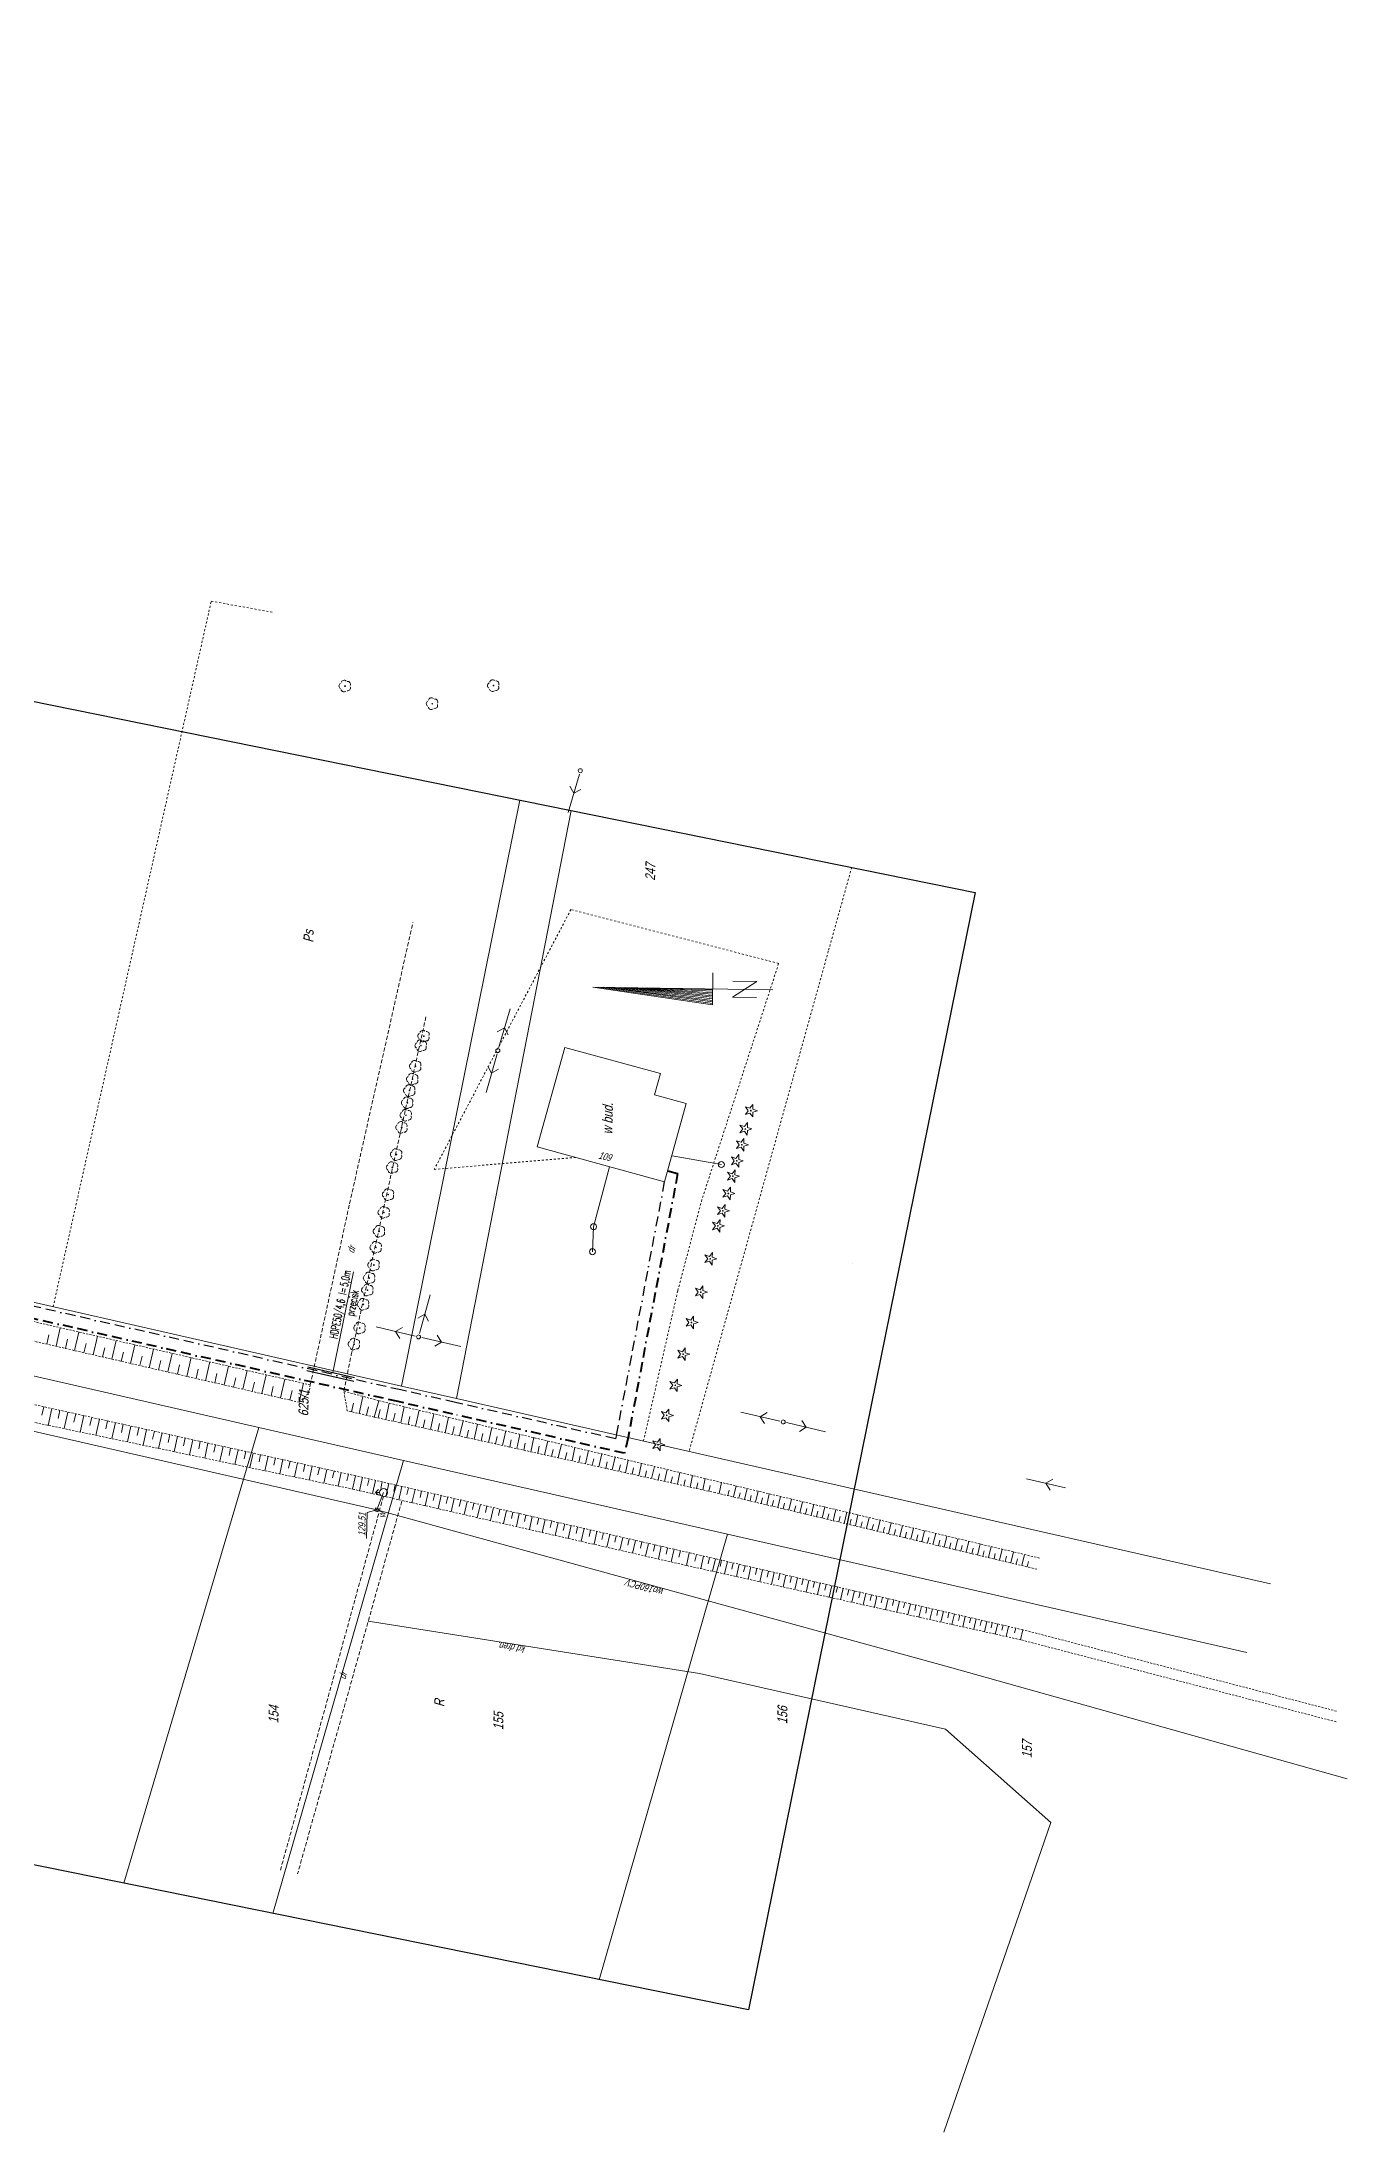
# Model space of a CAD drawing. Header units: millimetres. Extents: x 4848043 to 9699780, y 5827542 to 11659147.
# Drawn here: x 4852171 to 4852498, y 5828803 to 5829326 of the extents above; entities that cross this region are included whole.
import ezdxf
from ezdxf.enums import TextEntityAlignment as Align

# ---------------------------------------------------------------- set-up
doc = ezdxf.new("R2010")
doc.units = ezdxf.units.MM
doc.header["$MEASUREMENT"] = 0
for name, pattern in [('0', [0]), ('BORDER', [1.75, 0.5, -0.25, 0.5, -0.25, 0, -0.25]), ('BUD', [0]), ('GUK', [2, 1.5, -0.5]), ('GUZ', [1, 0.5, -0.5]), ('KOU', [1.5, 1, -0.5]), ('UPW', [0]), ('WSQ', [0.85, 0.5, -0.35]), ('ZAK', [2, 1, -1])]:
    doc.linetypes.add(name, pattern=pattern)
doc.layers.get('0').update_dxf_attribs({"lineweight": 18})
for name, color, linetype, lineweight in [('EADTD_T_0', 7, '0', 18), ('EBUOA_T_1', 251, '0', 25), ('EBUPP_L_1', 7, 'BUD', 18), ('EDZPD_L_0', 251, '0', 18), ('EDZTD_T_0', 7, '0', 25), ('EUZOU_T_0', 251, '0', 18), ('EUZPU_L_0', 7, 'GUZ', 18), ('EUZPU_L_4', 251, 'GUZ', 18), ('SDROK_T_0', 250, '0', 18), ('SDRPK_L_1', 7, 'KOU', 18), ('SZZPZ_T_0', 251, '0', 15), ('TEL kable doziemne proj.', 32, 'BORDER', 30), ('TEL rury', 6, 'Continuous', 30), ('TEL rury opis', 6, 'Continuous', 20), ('TES kable doziemne proj.', 4, 'BORDER', 40), ('UEEPA_T_2', 251, '0', 18), ('UKKPA_T_4', 251, '0', 18), ('UKKPOR_L_0', 36, '0', 18), ('UWWOA_T_0', 251, '0', 18), ('UWWOO_T_0', 251, '0', 18), ('UWWPA_T_0', 251, '0', 18), ('UWWPO_L_0', 162, 'UPW', 18), ('UXD_L_L_0', 7, '0', 18), ('UXD_T_T_0', 7, '0', 18), ('WUKPS_L_1', 251, '0', 18), ('WUKPS_L_2', 251, '0', 18), ('ZAKRES_L_0', 250, 'GUK', 60)]:
    doc.layers.add(name, color=color, linetype=linetype, lineweight=lineweight)
doc.layers.add('RYS layout', color=7, linetype='Continuous', lineweight=30, plot=False)
doc.styles.add('ROMANS', font='simplex.shx')
doc.styles.get("Standard").update_dxf_attribs({"font": 'txt', "width": 0.8, "oblique": 15})

# ---------------------------------------------------------------- blocks, each defined once
blk = doc.blocks.new('DLI')
at = {"color": 0}
blk.add_circle((0, 0), 0.045, dxfattribs=at)
for centre, start, end in [((-0.357, 0.116), 102.488, 221.918), ((0, 0.375), 30.487, 149.918), ((0.357, 0.116), -41.514, 77.916), ((-0.22, -0.303), 174.489, 293.916), ((0.22, -0.303), -113.512, 5.915)]:
    blk.add_arc(centre, 0.375, start, end, dxfattribs=at)
blk = doc.blocks.new('SLS')
at = {"color": 0}
blk.add_circle((0, 0), 0.25, dxfattribs=at)
blk.add_circle((0, 0), 0.25, dxfattribs=at)
blk = doc.blocks.new('PNN')
at = {"color": 0}
for p, q in [((0.4395, 0.01539), (5.4395, 0.01539)), ((2.9395, 0.01539), (2.2324, 0.72249)), ((2.9395, 0.01539), (2.2324, -0.69171))]:
    blk.add_line(p, q, dxfattribs=at)
blk = doc.blocks.new('UKK')
at = {"color": 0}
blk.add_circle((0, 0), 0.375, dxfattribs=at)
blk = doc.blocks.new('ZAS')
at = {"color": 0}
for p, q in [((0.2, 0.2), (-0.2, 0.2)), ((-0.2, 0.2), (-0.2, -0.2)), ((0.2, -0.2), (0.2, 0.2)), ((-0.2, -0.2), (0.2, -0.2))]:
    blk.add_line(p, q, dxfattribs=at)
blk.add_circle((0, 0), 0.045, dxfattribs=at)
blk = doc.blocks.new('HYP')
at = {"color": 0}
for p, q in [((0, 1), (-0.35355, 0.64645)), ((0, 0.5), (0, 1)), ((0, 1), (0.35355, 0.64645))]:
    blk.add_line(p, q, dxfattribs=at)
blk.add_circle((0, 0), 0.5, dxfattribs=at)
blk = doc.blocks.new('KIER_PLN2')
for p, q in [((0.34, 24.46), (-1.66, -5.54)), ((0.34, 24.46), (-1.66, -5.54)), ((0.34, -20.54), (0.34, 24.46)), ((0.34, 23.09), (-1.47, -5.54)), ((0.34, 21.71), (-1.28, -5.54)), ((0.34, 20.34), (-1.09, -5.54)), ((0.34, 18.96), (-0.9, -5.54)), ((0.34, 17.59), (-0.71, -5.54)), ((0.34, 16.21), (-0.52, -5.54)), ((0.34, 14.84), (-0.33, -5.54)), ((0.34, 13.46), (-0.14, -5.54)), ((0.34, 12.09), (0.05, -5.54)), ((0.34, 10.71), (0.24, -5.54)), ((-1.66, -5.54), (2.34, -5.54)), ((-0.66, -16.54), (-0.66, -10.54)), ((-0.66, -10.54), (1.34, -16.54)), ((1.34, -16.54), (1.34, -10.54))]:
    blk.add_line(p, q)
blk = doc.blocks.new('DIG')
at = {"color": 0}
for p, q in [((-0.78225, -0.26495), (-0.3012, 0.09375)), ((-0.4937, 0.6621), (-0.0039, 0.31545)), ((-0.3012, 0.09375), (-0.4937, 0.6621)), ((-0.0039, 0.31545), (0.4771, 0.67415)), ((0.4771, 0.67415), (0.2988, 0.1012)), ((0.2988, 0.1012), (0.7886, -0.24545)), ((-0.18225, -0.2575), (-0.78225, -0.26495)), ((0.01025, -0.82585), (-0.18225, -0.2575)), ((0.1886, -0.2529), (0.01025, -0.82585)), ((0.7886, -0.24545), (0.1886, -0.2529))]:
    blk.add_line(p, q, dxfattribs=at)
blk.add_circle((0, 0), 0.045, dxfattribs=at)
blk = doc.blocks.new('OB')
at = {"style": 'ROMANS', "width": 0.6}
blk.add_text('l=', height=2, dxfattribs=at).set_placement((9.86, 0.18))
for tag, p in [('OB_TYP', (8.68, 0.18)), ('OB_SW', (11.54, -2.76))]:
    blk.add_attdef(tag, text='', height=2, dxfattribs=at).set_placement(p, align=Align.RIGHT)
blk.add_attdef('OB_DL', (11.91, 0.18), '', height=2, dxfattribs=at)

msp = doc.modelspace()

# ---------------------------------------------------------------- linework, layer by layer
at = {"layer": 'EBUPP_L_1', "linetype": 'BUD'}
for p, q in [((4852301.95, 5829074.53), (4852295.01, 5829049.63)), ((4852325.82, 5829068), (4852301.95, 5829074.53)), ((4852324.35, 5829062.65), (4852325.82, 5829068)), ((4852332.27, 5829060.48), (4852324.35, 5829062.65)), ((4852326.9, 5829040.9), (4852332.27, 5829060.48)), ((4852295.01, 5829049.63), (4852326.9, 5829040.9))]:
    msp.add_line(p, q, dxfattribs=at)
at = {"layer": 'EDZPD_L_0', "linetype": '0'}
for p, q in [((4852290.69, 5829136.34), (4852261.16, 5828989.88)), ((4852274.84, 5828986.76), (4852303.52, 5829133.73)), ((4852261.16, 5828989.88), (4851861.96, 5829080.8)), ((4852110.5, 5829005.73), (4852225.47, 5828979.54)), ((4852274.84, 5828986.76), (4852261.16, 5828989.88)), ((4852478.35, 5828940.42), (4852274.84, 5828986.76)), ((4852225.47, 5828979.54), (4852191.69, 5828865.61)), ((4852225.47, 5828979.54), (4852261.59, 5828971.31)), ((4852261.59, 5828971.31), (4852228.99, 5828858.05)), ((4852261.59, 5828971.31), (4852297.66, 5828963.11)), ((4852297.66, 5828963.11), (4852342.61, 5828952.86)), ((4852342.61, 5828952.86), (4852310.53, 5828841.51)), ((4852342.61, 5828952.86), (4852406.76, 5828938.25)), ((4852406.76, 5828938.25), (4852472.4, 5828923.3))]:
    msp.add_line(p, q, dxfattribs=at)
at = {"layer": 'EUZPU_L_0', "linetype": 'GUZ'}
for p, q in [((4852303.47, 5829108.97), (4852269.32, 5829044.04)), ((4852355.4, 5829095.52), (4852303.47, 5829108.97)), ((4852336.07, 5829036.03), (4852355.4, 5829095.52)), ((4852269.32, 5829044.04), (4852304.62, 5829047)), ((4852330.19, 5829013.75), (4852336.07, 5829036.03)), ((4852321.62, 5828976.1), (4852330.19, 5829013.75))]:
    msp.add_line(p, q, dxfattribs=at)
at = {"layer": 'EUZPU_L_4', "linetype": 'GUZ'}
for p, q in [((4852174.06, 5829009.72), (4852213.57, 5829186.06)), ((4852213.57, 5829186.06), (4852229.18, 5829183.22)), ((4852373.65, 5829119.51), (4852367.81, 5829098.54)), ((4852367.81, 5829098.54), (4852333, 5828973.52))]:
    msp.add_line(p, q, dxfattribs=at)
at = {"layer": 'RYS layout'}
msp.add_lwpolyline([(4851649.87, 5829266.32), (4852404.5, 5829113.25), (4852347.84, 5828833.94), (4851593.21, 5828987.01)], close=True, dxfattribs=at)
at = {"layer": 'SDRPK_L_1', "linetype": 'KOU'}
for p, q in [((4852248.13, 5829035.44), (4852263.99, 5829105.77)), ((4852248.57, 5828997.71), (4852267.27, 5829082.33)), ((4852238.32, 5828990.17), (4852248.13, 5829035.44)), ((4852246.71, 5828988.6), (4852248.57, 5828997.71)), ((4852256.62, 5828962.36), (4852230.81, 5828868.7)), ((4852261.2, 5828961.1), (4852235.16, 5828867.95))]:
    msp.add_line(p, q, dxfattribs=at)
at = {"layer": 'TEL kable doziemne proj.', "ltscale": 5}
msp.add_line((4852314.89, 5828977.64), (4852326.9, 5829040.9), dxfattribs=at)
msp.add_lwpolyline([(4852314.83, 5828977.65), (4852314.61, 5828976.68), (4852274.62, 5828985.78), (4852260.93, 5828988.91), (4851861.73, 5829079.83), (4851678.55, 5829121.54), (4851616.77, 5829135.61), (4851588.7, 5829141.99), (4851504.91, 5829161.07), (4851442.51, 5829175.29), (4851380.15, 5829189.5), (4851361.65, 5829193.71), (4851270.02, 5829214.57), (4851155.05, 5829240.77), (4851083.77, 5829257), (4851034.31, 5829268.27), (4850913.16, 5829295.85), (4850781.49, 5829325.85)], dxfattribs=at)
at = {"layer": 'TEL rury'}
for p, q in [((4852237.71, 5828994.71), (4852249.41, 5828992.04)), ((4852237.49, 5828993.73), (4852249.19, 5828991.07))]:
    msp.add_line(p, q, dxfattribs=at)
at = {"layer": 'TEL rury opis'}
msp.add_line((4852244, 5828993.28), (4852249.11, 5829018.45), dxfattribs=at)
at = {"layer": 'TES kable doziemne proj.', "ltscale": 5}
for points in [[(4852317.75, 5828976.99), (4852316.86, 5828973.09), (4852273.95, 5828982.86), (4852260.27, 5828985.98), (4851861.07, 5829076.9), (4851677.88, 5829118.62), (4851616.1, 5829132.68), (4851588.04, 5829139.07), (4851504.24, 5829158.14), (4851441.84, 5829172.36), (4851379.49, 5829186.58), (4851360.98, 5829190.79), (4851269.36, 5829211.65), (4851251.13, 5829215.8)], [(4852327.66, 5829043.69), (4852330.15, 5829043), (4852317.75, 5828976.99)]]:
    msp.add_lwpolyline(points, dxfattribs=at)
at = {"layer": 'UKKPOR_L_0', "linetype": '0'}
for p, q in [((4852341.08, 5829045.24), (4852328.81, 5829047.4)), ((4852309.13, 5829029.69), (4852313.08, 5829044.68)), ((4852308.86, 5829023.46), (4852309.13, 5829029.69))]:
    msp.add_line(p, q, dxfattribs=at)
at = {"layer": 'UWWOA_T_0'}
for q in [(4852252.39, 5828951.77), (4852254.92, 5828958.95)]:
    msp.add_line((4852252.51, 5828958.25, 2), q, dxfattribs=at)
at = {"layer": 'UWWPO_L_0', "linetype": 'UPW'}
for p, q in [((4852254.92, 5828958.95), (4852155.12, 5828981.79)), ((4852254.92, 5828958.95), (4852256.64, 5828963.26)), ((4852398.08, 5828919.59), (4852254.92, 5828958.95)), ((4852497.5, 5828891.73), (4852398.08, 5828919.59))]:
    msp.add_line(p, q, dxfattribs=at)
at = {"layer": 'UXD_L_L_0', "linetype": '0'}
for p, q in [((4852252.83, 5828931.14), (4852303.43, 5828923.14)), ((4852303.43, 5828923.14), (4852335.57, 5828918.06)), ((4852335.57, 5828918.06), (4852397.11, 5828904.12)), ((4852397.11, 5828904.12), (4852423.41, 5828880.77)), ((4852423.41, 5828880.77), (4852396.69, 5828803.39))]:
    msp.add_line(p, q, dxfattribs=at)
at = {"layer": 'WUKPS_L_1', "linetype": '0'}
for p, q in [((4852172.45, 5829000.35), (4852172.99, 5829002.66)), ((4852174.78, 5828999.83), (4852175.84, 5829004.45)), ((4852177.11, 5828999.28), (4852177.63, 5829001.59)), ((4852179.42, 5828998.74), (4852180.5, 5829003.38)), ((4852181.75, 5828998.22), (4852182.29, 5829000.53)), ((4852184.08, 5828997.68), (4852185.15, 5829002.32)), ((4852188.74, 5828996.6), (4852189.83, 5829001.26)), ((4852193.41, 5828995.53), (4852194.49, 5829000.19)), ((4852186.41, 5828997.14), (4852186.96, 5828999.47)), ((4852191.08, 5828996.07), (4852191.62, 5828998.38)), ((4852195.74, 5828994.99), (4852196.28, 5828997.32)), ((4852198.09, 5828994.45), (4852199.15, 5828999.13)), ((4852200.42, 5828993.91), (4852200.96, 5828996.26)), ((4852202.75, 5828993.39), (4852203.83, 5828998.05)), ((4852205.1, 5828992.84), (4852205.62, 5828995.17)), ((4852207.43, 5828992.3), (4852208.51, 5828996.98)), ((4852212.11, 5828991.22), (4852213.2, 5828995.92)), ((4852216.79, 5828990.15), (4852217.88, 5828994.84)), ((4852209.76, 5828991.76), (4852210.3, 5828994.11)), ((4852214.46, 5828990.68), (4852214.99, 5828993.03)), ((4852219.15, 5828989.61), (4852219.69, 5828991.96)), ((4852221.5, 5828989.07), (4852222.56, 5828993.77)), ((4852223.83, 5828988.53), (4852224.37, 5828990.88)), ((4852226.18, 5828987.99), (4852227.26, 5828992.71)), ((4852228.53, 5828987.44), (4852229.07, 5828989.79)), ((4852230.88, 5828986.9), (4852231.96, 5828991.62)), ((4852235.58, 5828985.82), (4852236.66, 5828990.56)), ((4852171.71, 5828984.7), (4852171.25, 5828982.59)), ((4852173.72, 5828984.26), (4852172.81, 5828980.06)), ((4852233.23, 5828986.36), (4852233.77, 5828988.73)), ((4852248.6, 5828983.47), (4852249.1, 5828985.64)), ((4852250.51, 5828983.01), (4852251.49, 5828987.29)), ((4852252.38, 5828982.58), (4852252.88, 5828984.69)), ((4852254.26, 5828982.14), (4852255.45, 5828986.22)), ((4852254.26, 5828982.14), (4852255.45, 5828986.22)), ((4852257.19, 5828981.49), (4852258.08, 5828985.6)), ((4852260.93, 5828980.66), (4852261.82, 5828984.71)), ((4852175.73, 5828983.83), (4852175.28, 5828981.73)), ((4852177.73, 5828983.37), (4852176.81, 5828979.23)), ((4852179.72, 5828982.93), (4852179.26, 5828980.86)), ((4852181.71, 5828982.5), (4852180.8, 5828978.39)), ((4852183.68, 5828982.06), (4852183.23, 5828980.01)), ((4852185.66, 5828981.63), (4852184.76, 5828977.56)), ((4852187.63, 5828981.19), (4852187.19, 5828979.16)), ((4852189.6, 5828980.76), (4852188.71, 5828976.73)), ((4852191.55, 5828980.32), (4852191.12, 5828978.31)), ((4852193.51, 5828979.89), (4852192.64, 5828975.9)), ((4852195.46, 5828979.45), (4852195.02, 5828977.48)), ((4852197.39, 5828979.02), (4852196.52, 5828975.09)), ((4852255.29, 5828981.93), (4852255.75, 5828983.98)), ((4852259.06, 5828981.08), (4852259.52, 5828983.11)), ((4852262.8, 5828980.25), (4852263.24, 5828982.26)), ((4852264.66, 5828979.84), (4852265.55, 5828983.82)), ((4852266.51, 5828979.42), (4852266.95, 5828981.4)), ((4852268.36, 5828979.01), (4852269.23, 5828982.94)), ((4852270.2, 5828978.62), (4852270.63, 5828980.55)), ((4852272.03, 5828978.21), (4852272.88, 5828982.07)), ((4852273.84, 5828977.81), (4852274.28, 5828979.73)), ((4852275.66, 5828977.4), (4852276.5, 5828981.21)), ((4852279.26, 5828976.6), (4852280.11, 5828980.34)), ((4852282.85, 5828975.81), (4852283.67, 5828979.5)), ((4852199.35, 5828978.6), (4852198.91, 5828976.63)), ((4852201.28, 5828978.17), (4852200.41, 5828974.28)), ((4852203.19, 5828977.73), (4852202.78, 5828975.8)), ((4852205.12, 5828977.32), (4852204.27, 5828973.47)), ((4852207.04, 5828976.89), (4852206.6, 5828974.97)), ((4852208.95, 5828976.47), (4852208.1, 5828972.67)), ((4852210.84, 5828976.06), (4852210.43, 5828974.17)), ((4852212.75, 5828975.62), (4852211.93, 5828971.86)), ((4852214.65, 5828975.21), (4852214.23, 5828973.34)), ((4852216.54, 5828974.8), (4852215.71, 5828971.07)), ((4852218.41, 5828974.38), (4852218.02, 5828972.53)), ((4852220.31, 5828973.97), (4852219.48, 5828970.28)), ((4852277.47, 5828977.01), (4852277.88, 5828978.88)), ((4852281.06, 5828976.2), (4852281.47, 5828978.06)), ((4852284.62, 5828975.42), (4852285.03, 5828977.23)), ((4852286.4, 5828975.03), (4852287.2, 5828978.66)), ((4852288.17, 5828974.64), (4852288.56, 5828976.43)), ((4852289.92, 5828974.25), (4852290.73, 5828977.81)), ((4852291.68, 5828973.85), (4852292.07, 5828975.63)), ((4852293.43, 5828973.46), (4852294.19, 5828976.99)), ((4852295.16, 5828973.07), (4852295.55, 5828974.83)), ((4852296.9, 5828972.7), (4852297.66, 5828976.15)), ((4852298.61, 5828972.31), (4852299, 5828974.02)), ((4852300.32, 5828971.94), (4852301.08, 5828975.35)), ((4852303.75, 5828971.18), (4852304.49, 5828974.53)), ((4852307.14, 5828970.42), (4852307.86, 5828973.73)), ((4852222.18, 5828973.54), (4852221.77, 5828971.72)), ((4852224.03, 5828973.12), (4852223.23, 5828969.5)), ((4852225.9, 5828972.73), (4852225.51, 5828970.92)), ((4852227.76, 5828972.32), (4852226.97, 5828968.71)), ((4852229.61, 5828971.9), (4852229.22, 5828970.11)), ((4852231.46, 5828971.49), (4852230.68, 5828967.94)), ((4852233.3, 5828971.08), (4852232.91, 5828969.32)), ((4852235.15, 5828970.68), (4852234.37, 5828967.16)), ((4852236.98, 5828970.27), (4852236.59, 5828968.52)), ((4852238.8, 5828969.86), (4852238.03, 5828966.39)), ((4852240.63, 5828969.47), (4852240.24, 5828967.73)), ((4852242.44, 5828969.05), (4852241.68, 5828965.63)), ((4852244.26, 5828968.66), (4852243.88, 5828966.95)), ((4852302.04, 5828971.55), (4852302.41, 5828973.24)), ((4852305.44, 5828970.81), (4852305.81, 5828972.46)), ((4852308.81, 5828970.05), (4852309.18, 5828971.68)), ((4852310.48, 5828969.68), (4852311.2, 5828972.93)), ((4852312.16, 5828969.31), (4852312.51, 5828970.92)), ((4852313.81, 5828968.94), (4852314.53, 5828972.13)), ((4852315.46, 5828968.57), (4852315.83, 5828970.16)), ((4852317.12, 5828968.22), (4852317.81, 5828971.35)), ((4852318.77, 5828967.85), (4852319.12, 5828969.4)), ((4852320.41, 5828967.48), (4852321.08, 5828970.57)), ((4852322.04, 5828967.13), (4852322.37, 5828968.65)), ((4852323.65, 5828966.76), (4852324.33, 5828969.79)), ((4852326.88, 5828966.05), (4852327.54, 5828969.03)), ((4852246.07, 5828968.27), (4852245.31, 5828964.86)), ((4852247.86, 5828967.86), (4852247.49, 5828966.18)), ((4852249.65, 5828967.46), (4852248.91, 5828964.12)), ((4852251.37, 5828967.07), (4852250.59, 5828963.73)), ((4852253.02, 5828966.68), (4852252.63, 5828965.03)), ((4852254.65, 5828966.31), (4852253.9, 5828962.99)), ((4852256.31, 5828965.92), (4852255.92, 5828964.27)), ((4852257.94, 5828965.56), (4852257.18, 5828962.23)), ((4852259.58, 5828965.17), (4852259.21, 5828963.51)), ((4852261.23, 5828964.8), (4852260.45, 5828961.47)), ((4852262.86, 5828964.41), (4852262.47, 5828962.75)), ((4852264.5, 5828964.04), (4852263.74, 5828960.73)), ((4852266.13, 5828963.65), (4852265.76, 5828962.02)), ((4852267.78, 5828963.28), (4852267, 5828959.97)), ((4852325.27, 5828966.41), (4852325.59, 5828967.91)), ((4852328.48, 5828965.7), (4852328.82, 5828967.17)), ((4852330.09, 5828965.35), (4852330.72, 5828968.28)), ((4852331.68, 5828964.98), (4852331.99, 5828966.43)), ((4852333.26, 5828964.63), (4852333.89, 5828967.52)), ((4852334.83, 5828964.28), (4852335.16, 5828965.72)), ((4852336.41, 5828963.93), (4852337.04, 5828966.76)), ((4852337.98, 5828963.59), (4852338.28, 5828965)), ((4852340.49, 5828963.02), (4852341.14, 5828965.79)), ((4852342.7, 5828962.5), (4852343.03, 5828963.88)), ((4852344.07, 5828962.16), (4852344.74, 5828964.93)), ((4852346.84, 5828961.51), (4852347.51, 5828964.28)), ((4852349.61, 5828960.84), (4852350.28, 5828963.61)), ((4852269.42, 5828962.91), (4852269.03, 5828961.26)), ((4852271.05, 5828962.52), (4852270.29, 5828959.23)), ((4852272.68, 5828962.15), (4852272.29, 5828960.5)), ((4852274.32, 5828961.76), (4852273.56, 5828958.48)), ((4852275.95, 5828961.39), (4852275.56, 5828959.76)), ((4852277.56, 5828961.02), (4852276.81, 5828957.74)), ((4852279.2, 5828960.64), (4852278.83, 5828959)), ((4852280.83, 5828960.27), (4852280.07, 5828957)), ((4852282.46, 5828959.9), (4852282.08, 5828958.26)), ((4852284.08, 5828959.51), (4852283.34, 5828956.24)), ((4852285.71, 5828959.14), (4852285.34, 5828957.51)), ((4852287.33, 5828958.77), (4852286.59, 5828955.5)), ((4852288.96, 5828958.38), (4852288.59, 5828956.77)), ((4852345.47, 5828961.83), (4852345.79, 5828963.23)), ((4852348.24, 5828961.18), (4852348.56, 5828962.56)), ((4852351.01, 5828960.51), (4852351.33, 5828961.91)), ((4852352.4, 5828960.19), (4852353.05, 5828962.96)), ((4852353.78, 5828959.86), (4852354.1, 5828961.24)), ((4852355.17, 5828959.52), (4852355.82, 5828962.29)), ((4852356.54, 5828959.19), (4852356.87, 5828960.59)), ((4852357.94, 5828958.87), (4852358.59, 5828961.64)), ((4852359.31, 5828958.55), (4852359.66, 5828959.92)), ((4852360.71, 5828958.2), (4852361.36, 5828960.97)), ((4852362.08, 5828957.88), (4852362.43, 5828959.27)), ((4852363.48, 5828957.55), (4852364.15, 5828960.32)), ((4852364.87, 5828957.23), (4852365.19, 5828958.6)), ((4852366.24, 5828956.88), (4852366.91, 5828959.65)), ((4852369.01, 5828956.23), (4852369.68, 5828959)), ((4852371.8, 5828955.56), (4852372.45, 5828958.33)), ((4852290.57, 5828958.01), (4852289.83, 5828954.76)), ((4852292.21, 5828957.64), (4852291.84, 5828956.01)), ((4852293.82, 5828957.25), (4852293.08, 5828954.03)), ((4852295.45, 5828956.88), (4852295.06, 5828955.27)), ((4852297.07, 5828956.52), (4852296.31, 5828953.29)), ((4852298.68, 5828956.15), (4852298.31, 5828954.53)), ((4852300.29, 5828955.76), (4852299.56, 5828952.55)), ((4852301.91, 5828955.39), (4852301.54, 5828953.78)), ((4852303.52, 5828955.02), (4852302.78, 5828951.81)), ((4852305.13, 5828954.65), (4852304.77, 5828953.04)), ((4852306.75, 5828954.28), (4852306.01, 5828951.08)), ((4852308.36, 5828953.89), (4852307.99, 5828952.3)), ((4852309.98, 5828953.52), (4852309.24, 5828950.34)), ((4852311.59, 5828953.16), (4852311.22, 5828951.56)), ((4852367.64, 5828956.56), (4852367.96, 5828957.95)), ((4852370.41, 5828955.91), (4852370.73, 5828957.28)), ((4852373.18, 5828955.24), (4852373.5, 5828956.63)), ((4852374.57, 5828954.91), (4852375.22, 5828957.68)), ((4852375.94, 5828954.59), (4852376.29, 5828955.96)), ((4852377.34, 5828954.24), (4852377.99, 5828957.01)), ((4852378.71, 5828953.92), (4852379.06, 5828955.31)), ((4852380.11, 5828953.59), (4852380.78, 5828956.36)), ((4852381.5, 5828953.27), (4852381.83, 5828954.64)), ((4852382.88, 5828952.92), (4852383.55, 5828955.69)), ((4852384.27, 5828952.6), (4852384.6, 5828953.99)), ((4852385.67, 5828952.27), (4852386.31, 5828955.04)), ((4852387.04, 5828951.93), (4852387.36, 5828953.32)), ((4852388.43, 5828951.6), (4852389.08, 5828954.37)), ((4852391.2, 5828950.95), (4852391.85, 5828953.72)), ((4852393.97, 5828950.29), (4852394.64, 5828953.05)), ((4852313.2, 5828952.79), (4852312.47, 5828949.6)), ((4852314.82, 5828952.42), (4852314.45, 5828950.82)), ((4852316.41, 5828952.05), (4852315.67, 5828948.86)), ((4852318.02, 5828951.68), (4852317.66, 5828950.09)), ((4852319.64, 5828951.31), (4852318.9, 5828948.12)), ((4852321.23, 5828950.92), (4852320.86, 5828949.35)), ((4852322.84, 5828950.55), (4852322.11, 5828947.39)), ((4852324.44, 5828950.19), (4852324.07, 5828948.61)), ((4852326.05, 5828949.82), (4852325.32, 5828946.65)), ((4852327.65, 5828949.45), (4852327.28, 5828947.88)), ((4852329.24, 5828949.08), (4852328.52, 5828945.93)), ((4852330.85, 5828948.71), (4852330.48, 5828947.14)), ((4852333.05, 5828948.21), (4852332.33, 5828945.04)), ((4852334.87, 5828947.79), (4852334.48, 5828946.11)), ((4852389.81, 5828951.28), (4852390.15, 5828952.67)), ((4852392.6, 5828950.61), (4852392.92, 5828952)), ((4852395.37, 5828949.96), (4852395.69, 5828951.35)), ((4852396.74, 5828949.64), (4852397.41, 5828952.4)), ((4852398.13, 5828949.29), (4852398.46, 5828950.69)), ((4852399.53, 5828948.97), (4852400.18, 5828951.73)), ((4852400.9, 5828948.64), (4852401.25, 5828950.04)), ((4852402.3, 5828948.32), (4852402.97, 5828951.08)), ((4852403.69, 5828947.97), (4852404.02, 5828949.37)), ((4852405.07, 5828947.65), (4852405.74, 5828950.42)), ((4852406.46, 5828947.32), (4852406.78, 5828948.7)), ((4852407.85, 5828947), (4852408.5, 5828949.77)), ((4852409.23, 5828946.65), (4852409.55, 5828948.05)), ((4852410.62, 5828946.33), (4852411.27, 5828949.1)), ((4852413.39, 5828945.66), (4852414.06, 5828948.45)), ((4852416.16, 5828945.01), (4852416.83, 5828947.78)), ((4852336.65, 5828947.37), (4852335.93, 5828944.24)), ((4852338.14, 5828947.02), (4852337.78, 5828945.47)), ((4852339.62, 5828946.69), (4852338.9, 5828943.59)), ((4852341.11, 5828946.35), (4852340.74, 5828944.79)), ((4852342.59, 5828946), (4852341.87, 5828942.91)), ((4852344.06, 5828945.66), (4852343.69, 5828944.12)), ((4852345.53, 5828945.33), (4852344.82, 5828942.26)), ((4852346.99, 5828944.98), (4852346.64, 5828943.47)), ((4852348.46, 5828944.66), (4852347.77, 5828941.61)), ((4852349.92, 5828944.31), (4852349.57, 5828942.8)), ((4852351.37, 5828943.98), (4852350.68, 5828940.96)), ((4852352.85, 5828943.64), (4852352.5, 5828942.14)), ((4852354.28, 5828943.31), (4852353.61, 5828940.32)), ((4852355.73, 5828942.97), (4852355.39, 5828941.47)), ((4852357.19, 5828942.64), (4852356.5, 5828939.67)), ((4852412, 5828946), (4852412.34, 5828947.38)), ((4852414.79, 5828945.33), (4852415.11, 5828946.73)), ((4852417.55, 5828944.68), (4852417.88, 5828946.06)), ((4852358.64, 5828942.29), (4852358.3, 5828940.82)), ((4852360.08, 5828941.97), (4852359.4, 5828939.02)), ((4852361.51, 5828941.64), (4852361.19, 5828940.17)), ((4852362.95, 5828941.3), (4852362.27, 5828938.39)), ((4852364.38, 5828940.97), (4852364.05, 5828939.52)), ((4852365.81, 5828940.65), (4852365.14, 5828937.76)), ((4852367.25, 5828940.32), (4852366.9, 5828938.87)), ((4852368.66, 5828940), (4852368.01, 5828937.11)), ((4852370.1, 5828939.67), (4852369.75, 5828938.24)), ((4852371.51, 5828939.32), (4852370.84, 5828936.48)), ((4852372.93, 5828939), (4852372.6, 5828937.58)), ((4852374.34, 5828938.67), (4852373.69, 5828935.84)), ((4852375.75, 5828938.35), (4852375.43, 5828936.95)), ((4852377.15, 5828938.02), (4852376.52, 5828935.21)), ((4852378.56, 5828937.7), (4852378.24, 5828936.3)), ((4852379.96, 5828937.39), (4852379.33, 5828934.6)), ((4852381.37, 5828937.07), (4852381.05, 5828935.67)), ((4852382.77, 5828936.74), (4852382.12, 5828933.97)), ((4852384.16, 5828936.42), (4852383.84, 5828935.04)), ((4852385.56, 5828936.09), (4852384.91, 5828933.36)), ((4852386.93, 5828935.77), (4852386.63, 5828934.41)), ((4852388.33, 5828935.46), (4852387.7, 5828932.73)), ((4852389.7, 5828935.14), (4852389.4, 5828933.78)), ((4852391.09, 5828934.81), (4852390.47, 5828932.12)), ((4852392.47, 5828934.51), (4852392.16, 5828933.15)), ((4852393.84, 5828934.18), (4852393.22, 5828931.52)), ((4852395.22, 5828933.86), (4852394.91, 5828932.53)), ((4852396.59, 5828933.56), (4852395.97, 5828930.91)), ((4852397.95, 5828933.23), (4852397.64, 5828931.92)), ((4852399.32, 5828932.93), (4852398.71, 5828930.3)), ((4852400.68, 5828932.6), (4852400.37, 5828931.29)), ((4852402.03, 5828932.3), (4852401.42, 5828929.69)), ((4852403.39, 5828931.97), (4852403.08, 5828930.68)), ((4852404.74, 5828931.67), (4852404.15, 5828929.08)), ((4852406.1, 5828931.37), (4852405.79, 5828930.07)), ((4852407.45, 5828931.04), (4852406.84, 5828928.47)), ((4852408.78, 5828930.74), (4852408.5, 5828929.46)), ((4852410.14, 5828930.43), (4852409.55, 5828927.88)), ((4852411.47, 5828930.11), (4852411.19, 5828928.85)), ((4852412.81, 5828929.81), (4852412.22, 5828927.28)), ((4852414.64, 5828929.38), (4852414.36, 5828928.24)), ((4852416.45, 5828928.96), (4852415.85, 5828926.47)), ((4852416.45, 5828928.96), (4852415.85, 5828926.47))]:
    msp.add_line(p, q, dxfattribs=at)
at = {"layer": 'WUKPS_L_2', "linetype": 'WSQ'}
for p, q in [((4852238.32, 5828990.17), (4852167.79, 5829006.29)), ((4852235.58, 5828985.82), (4852166.91, 5829001.63)), ((4852238.32, 5828990.17), (4852238.02, 5828988.17)), ((4852249.65, 5828967.46), (4852163.38, 5828986.55)), ((4852235.58, 5828985.82), (4852238.02, 5828988.17)), ((4852255.45, 5828986.22), (4852246.71, 5828988.6)), ((4852247.58, 5828983.68), (4852246.71, 5828988.6)), ((4852340.36, 5828965.96), (4852255.45, 5828986.22)), ((4852249.19, 5828964.05), (4852162.74, 5828982.18)), ((4852254.26, 5828982.14), (4852247.58, 5828983.68)), ((4852339.53, 5828963.24), (4852254.26, 5828982.14)), ((4852332.33, 5828945.04), (4852249.19, 5828964.05)), ((4852333.42, 5828948.13), (4852249.65, 5828967.46)), ((4852420.59, 5828946.89), (4852340.36, 5828965.96)), ((4852419.93, 5828944.12), (4852339.53, 5828963.24)), ((4852416.45, 5828928.96), (4852333.42, 5828948.13)), ((4852415.95, 5828926.45), (4852332.33, 5828945.04)), ((4852494.84, 5828908.62), (4852416.45, 5828928.96)), ((4852494.74, 5828905.96), (4852415.95, 5828926.45))]:
    msp.add_line(p, q, dxfattribs=at)
at = {"layer": 'ZAKRES_L_0', "linetype": 'ZAK'}
msp.add_lwpolyline([(4852373.74, 5829020.44), (4852373.74, 5829020.44)], dxfattribs=at)

# ---------------------------------------------------------------- block references
at = {"linetype": 'Continuous', "xscale": 1.999999999999998, "zscale": 1.999999999999998, "rotation": 89.17478727465868}
msp.add_blockref('KIER_PLN2', (4852333.37, 5829088.54), dxfattribs=at)
at = {"layer": 'SZZPZ_T_0', "xscale": 2, "yscale": 2, "zscale": 2, "rotation": 88.97723720235952}
for name, p in [('DLI', (4852247, 5829164.82)), ('DLI', (4852268.82, 5829160.41)), ('DLI', (4852284.12, 5829164.94)), ('DLI', (4852266.7, 5829077.34)), ('DLI', (4852265.98, 5829074.97)), ('DLI', (4852263.87, 5829066.57)), ('DLI', (4852264.62, 5829069.81)), ('DLI', (4852263.13, 5829063.72)), ('DLI', (4852262.24, 5829057.55)), ('DLI', (4852262.6, 5829060.67)), ('DIG', (4852348.42, 5829058.7)), ('DLI', (4852261.17, 5829054.51)), ('DIG', (4852347.06, 5829054.14)), ('DLI', (4852259.85, 5829047.73)), ('DIG', (4852344.91, 5829046.16)), ('DIG', (4852346.19, 5829050.19)), ('DLI', (4852258.83, 5829044.49)), ('DIG', (4852343.97, 5829042.33)), ('DLI', (4852257.81, 5829037.73)), ('DIG', (4852342.81, 5829038.01)), ('DLI', (4852256.73, 5829033.27)), ('DIG', (4852340.22, 5829029.9)), ('DIG', (4852341.47, 5829033.68)), ('DLI', (4852254.73, 5829024.54)), ('DLI', (4852255.55, 5829028.55)), ('DLI', (4852254.2, 5829020.13)), ('DIG', (4852338.3, 5829021.69)), ('DLI', (4852253.08, 5829016.87)), ('DLI', (4852251.58, 5829010.3)), ('DLI', (4852252.64, 5829013.86)), ('DIG', (4852335.93, 5829013.35)), ('DLI', (4852250.67, 5829004.39)), ('DIG', (4852333.61, 5829005.77)), ('DLI', (4852249.28, 5829000.36)), ('DIG', (4852331.53, 5828997.85)), ('DIG', (4852329.55, 5828990.06)), ('DIG', (4852327.42, 5828982.56))]:
    msp.add_blockref(name, p, dxfattribs=at)
at = {"layer": 'SZZPZ_T_0', "linetype": 'Continuous', "lineweight": 18, "xscale": 2, "yscale": 2, "zscale": 2, "rotation": 88.97723720235952}
for p in [(4852348.42, 5829058.7, 256), (4852347.06, 5829054.14, 256.06), (4852344.91, 5829046.16, 256.22), (4852346.19, 5829050.19, 256.06), (4852343.97, 5829042.33, 256.28), (4852342.81, 5829038.01, 256.38), (4852340.22, 5829029.9, 256.76), (4852341.47, 5829033.68, 256.54), (4852338.3, 5829021.69, 256.98), (4852335.93, 5829013.35, 257.2), (4852333.61, 5829005.77, 257.36), (4852331.53, 5828997.85, 257.3), (4852329.55, 5828990.06, 257.54), (4852327.42, 5828982.56, 257.6), (4852325.28, 5828975.22, 257.6)]:
    msp.add_blockref('DIG', p, dxfattribs=at)
at = {"layer": 'TEL rury opis', "rotation": 78.53388413684263}
msp.add_blockref('OB', (4852245.5, 5829002.88), dxfattribs=at).add_auto_attribs({'OB_TYP': 'HDPE50/4,6', 'OB_DL': '5,0m', 'OB_SW': 'przecisk'})
at = {"layer": 'UEEPA_T_2'}
for name, p, xscale, yscale, zscale, rotation in [('PNN', (4852305.81, 5829143.67), 2.000000000282632, 2.000000000282632, 2.000000000282632, 253.5772372026328), ('SLS', (4852305.81, 5829143.67), 2, 2, 2, 88.97723720235952), ('PNN', (4852285.2, 5829073.73), 2.000000000282632, 2.000000000282632, 2.000000000282632, 73.57723720263287), ('PNN', (4852285.2, 5829073.73), 2.0000000000846, 2.0000000000846, 2.0000000000846, 254.5072372154744), ('SLS', (4852285.2, 5829073.73), 2, 2, 2, 88.97723720235952), ('PNN', (4852265.38, 5829002.17), 2.0000000000846, 2.0000000000846, 2.0000000000846, 74.5072372154744), ('PNN', (4852265.38, 5829002.17), 1.999999999659447, 1.999999999659447, 1.999999999659447, 166.637237199659), ('SLS', (4852265.38, 5829002.17), 2, 2, 2, 88.97723720235952), ('PNN', (4852265.38, 5829002.17), 1.999999999762812, 1.999999999762812, 1.999999999762812, 346.8772372050836), ('PNN', (4852356.53, 5828980.9), 1.999999999762812, 1.999999999762812, 1.999999999762812, 166.8772372050836), ('SLS', (4852356.53, 5828980.9), 2, 2, 2, 88.97723720235952), ('PNN', (4852356.53, 5828980.9), 1.999999999965045, 1.999999999965045, 1.999999999965045, 346.8972371889546), ('PNN', (4852427.95, 5828964.28), 1.999999999965045, 1.999999999965045, 1.999999999965045, 166.8972371889546), ('PNN', (4852427.95, 5828964.28), 1.999999999965045, 1.999999999965045, 1.999999999965045, 166.8972371889546)]:
    msp.add_blockref(name, p, dxfattribs=dict(at, xscale=xscale, yscale=yscale, zscale=zscale, rotation=rotation))
at = {"layer": 'UKKPA_T_4', "xscale": 2, "yscale": 2, "zscale": 2, "rotation": 88.97723720235952}
for p in [(4852341.08, 5829045.24), (4852309.13, 5829029.69), (4852308.86, 5829023.46)]:
    msp.add_blockref('UKK', p, dxfattribs=at)
at = {"layer": 'UWWPA_T_0'}
for name, p, xscale, yscale, zscale, rotation in [('HYP', (4852256.64, 5828963.26), 2, 2, 2, 88.97723720235952), ('ZAS', (4852254.92, 5828958.95), 1.999999999933593, 1.999999999933593, 1.999999999933593, 163.7672371960447)]:
    msp.add_blockref(name, p, dxfattribs=dict(at, xscale=xscale, yscale=yscale, zscale=zscale, rotation=rotation))

# ---------------------------------------------------------------- texts
at = {"layer": 'EADTD_T_0', "insert": (4852311.76, 5829046.37), "char_height": 1.8, "attachment_point": 8, "rotation": 346.8323, "line_spacing_factor": 0.82}
msp.add_mtext('109', dxfattribs=at)
at = {"layer": 'EBUOA_T_1', "insert": (4852312.66, 5829056.71), "char_height": 2.5, "width": 10.6667, "attachment_point": 5, "rotation": 88.9772, "line_spacing_factor": 0.82}
msp.add_mtext('w bud.', dxfattribs=at)
at = {"layer": 'EDZTD_T_0', "char_height": 2.48, "rotation": 88.9772, "line_spacing_factor": 0.82}
for s, insert, attachment_point in [('247', (4852323.31, 5829118.4), 5), ('625/1', (4852236.67, 5828985.62), 5), ('154', (4852229.17, 5828907.79), 5), ('155', (4852285.36, 5828906.13), 5), ('156', (4852355.08, 5828907.65), 2), ('157', (4852417.46, 5828899.1), 5)]:
    msp.add_mtext(s, dxfattribs=dict(at, insert=insert, attachment_point=attachment_point))
at = {"layer": 'EUZOU_T_0', "char_height": 2.5, "attachment_point": 5, "rotation": 88.9772, "line_spacing_factor": 0.82}
for s, insert in [('Ps', (4852237.9, 5829102.26)), ('R', (4852270.58, 5828910.64))]:
    msp.add_mtext(s, dxfattribs=dict(at, insert=insert))
at = {"layer": 'SDROK_T_0', "char_height": 1.8, "rotation": 74.3768, "line_spacing_factor": 0.82}
for insert, attachment_point in [((4852249.24, 5829022.94), 7), ((4852246.48, 5828917.51), 5)]:
    msp.add_mtext('dr', dxfattribs=dict(at, insert=insert, attachment_point=attachment_point))
at = {"layer": 'UWWOA_T_0', "char_height": 1.8, "rotation": 88.9772, "line_spacing_factor": 0.82}
for s, insert, attachment_point in [('129.51', (4852252.21, 5828958.26), 9), ('w', (4852255.33, 5828958.32), 3)]:
    msp.add_mtext(s, dxfattribs=dict(at, insert=insert, attachment_point=attachment_point))
at = {"layer": 'UWWOO_T_0', "insert": (4852322.18, 5828940.44), "char_height": 1.8, "attachment_point": 8, "rotation": 164.6306, "line_spacing_factor": 0.82}
msp.add_mtext('wo160PCV', dxfattribs=at)
at = {"layer": 'UXD_T_T_0', "insert": (4852288.85, 5828925.46), "char_height": 1.8, "attachment_point": 8, "rotation": 171.0194, "line_spacing_factor": 0.82}
msp.add_mtext('kd dren.', dxfattribs=at)

doc.saveas('drawing.dxf')
